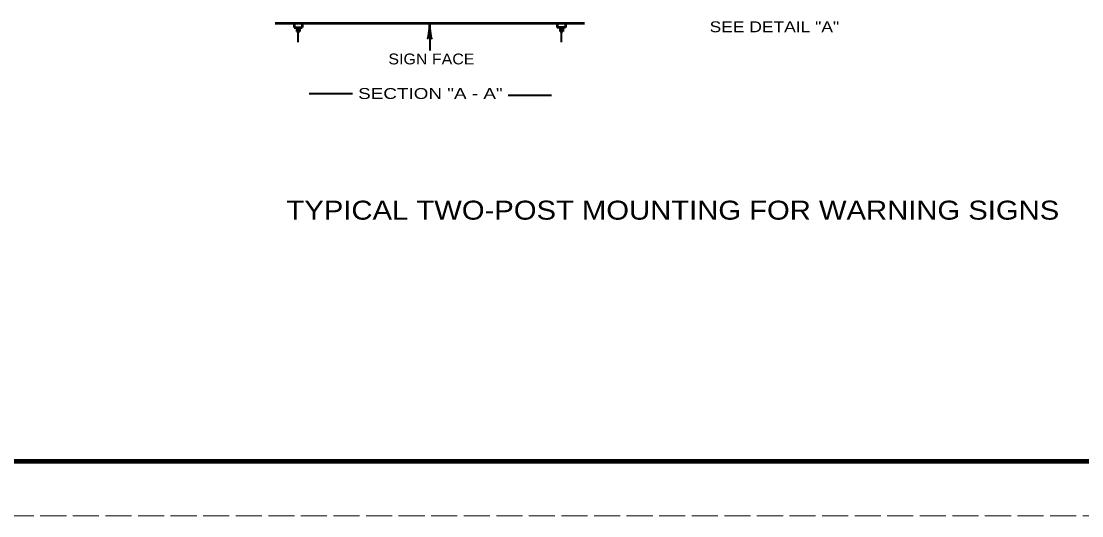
# Model space of a CAD drawing. Extents: x -50 to 630, y -382 to 58.
# Drawn here: x 189.4 to 384.8, y -381.7 to -290.5 of the extents above; entities that cross this region are included whole.
import ezdxf
from ezdxf.enums import TextEntityAlignment as Align

# ---------------------------------------------------------------- set-up
doc = ezdxf.new("R2010")
doc.units = 0
doc.header["$LTSCALE"] = 0.8
doc.linetypes.add('LONG_DASHED', pattern=[7.5, 6, -1.5])
doc.layers.add('1', color=7, linetype='Continuous', lineweight=53)
doc.layers.add('61', color=7, linetype='Continuous', lineweight=35)

msp = doc.modelspace()

# ---------------------------------------------------------------- linework, layer by layer
at = {"layer": '1'}
for p, q in [((236.1573, -290.9125), (293.1572, -290.9125)), ((239.6573, -290.9125), (239.6573, -291.6625)), ((241.1573, -290.9125), (241.1573, -291.6625)), ((288.1572, -290.9125), (288.1572, -291.6625)), ((289.6572, -290.9125), (289.6572, -291.6625)), ((239.6573, -291.6625), (241.1573, -291.6625)), ((240.1573, -291.6625), (240.1573, -292.4125)), ((240.1573, -292.4125), (240.6573, -292.4125)), ((240.6573, -291.6625), (240.6573, -292.4125)), ((289.6572, -291.6625), (288.1572, -291.6625)), ((288.6572, -291.6625), (288.6572, -292.4125)), ((289.1572, -292.4125), (288.6572, -292.4125)), ((289.1572, -291.6625), (289.1572, -292.4125))]:
    msp.add_line(p, q, dxfattribs=at)
at = {"layer": '1', "lineweight": 35}
for p, q in [((264.6572, -290.9125), (264.6572, -295.9125)), ((240.4073, -294.4125), (240.4073, -292.4125)), ((288.9072, -294.4125), (288.9072, -292.4125)), ((242.4489, -303.8567), (250.4489, -303.8567)), ((279.0763, -304.1507), (287.0763, -304.1507))]:
    msp.add_line(p, q, dxfattribs=at)
at = {"layer": '1', "lineweight": 40}
for centre, major_axis, ratio, start_param, end_param in [((264.4456, -292.033), (0.1757, 1.7565), 0.07063, 3.14071475, 5.41810995), ((264.9335, -292.0037), (-0.1562, 1.7857), 0.122415, 0.89635335, 3.14159265)]:
    msp.add_ellipse(centre, major_axis=major_axis, ratio=ratio, start_param=start_param, end_param=end_param, dxfattribs=at)
at = {"layer": '61', "lineweight": 158}
msp.add_line((618.7908, -371.7142), (-20.2692, -371.6942), dxfattribs=at)
at = {"layer": '61', "linetype": 'LONG_DASHED', "lineweight": 13}
msp.add_line((629.7307, -381.6942), (-50.3293, -381.7142), dxfattribs=at)

# ---------------------------------------------------------------- texts
at = {"layer": '1'}
for s, height, width, p in [('SEE DETAIL "A"', 2, 1.2, (328.1412, -292.5537)), ('SIGN FACE', 2, 1.1, (264.9738, -298.4889)), ('SECTION "A - A"', 2, 1.3, (264.7779, -304.8567)), ('TYPICAL TWO-POST MOUNTING FOR WARNING SIGNS', 3.5, 1.15, (309.4418, -327.1134))]:
    msp.add_text(s, height=height, dxfattribs=dict(at, width=width)).set_placement(p, align=Align.CENTER)

doc.saveas('drawing.dxf')
